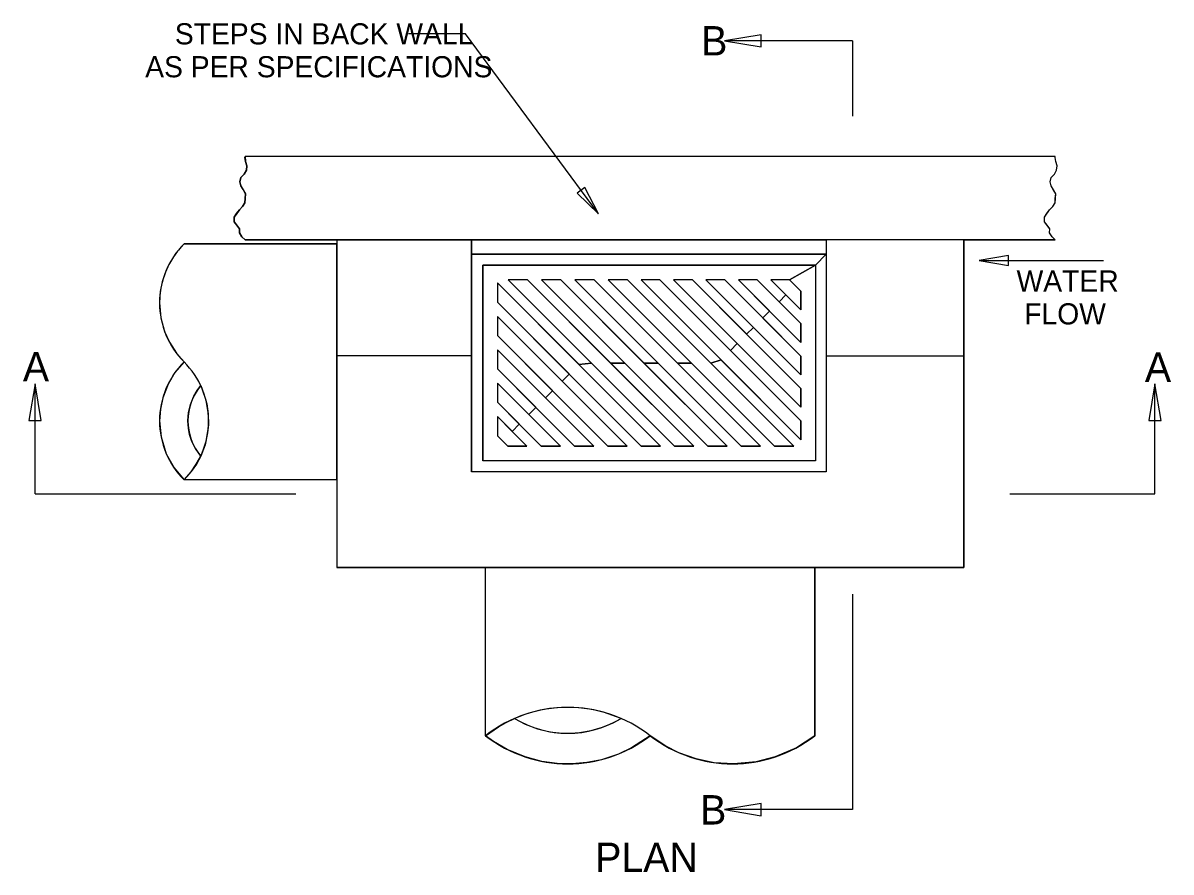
# Model space of a CAD drawing. Extents: x 1.2 to 16.5, y 0.6 to 10.3.
# Drawn here: x 1.252 to 6.139, y 6.63 to 10.245 of the extents above; entities that cross this region are included whole.
import ezdxf

# ---------------------------------------------------------------- set-up
doc = ezdxf.new("R2010")
doc.units = 0
for name, color, linetype in [('SD_P_Dimension Lines', 7, 'Continuous'), ('SD_P_Dimension Text', 7, 'Continuous'), ('SD_P_Prop Hidden Lines', 7, 'Continuous'), ('SD_P_Prop Object Lines', 7, 'Continuous'), ('SD_P_Shading', 7, 'Continuous'), ('SD_P_Subtitles', 7, 'Continuous')]:
    doc.layers.add(name, color=color, linetype=linetype)

msp = doc.modelspace()

# ---------------------------------------------------------------- linework, layer by layer
at = {"layer": 'SD_P_Dimension Lines'}
for p, q in [((3.1354, 10.1987), (2.8924, 10.1987)), ((3.7016, 9.4319), (3.1354, 10.1987)), ((4.3945, 10.1948), (4.2385, 10.1688)), ((4.7825, 10.1688), (4.2385, 10.1688)), ((4.2385, 10.1688), (4.3945, 10.1428)), ((4.3945, 10.1428), (4.3945, 10.1948)), ((4.7825, 10.1688), (4.7825, 9.8482)), ((5.4473, 9.2546), (5.3223, 9.2336)), ((5.4473, 9.2126), (5.4473, 9.2546)), ((5.3223, 9.2336), (5.4473, 9.2126)), ((5.3223, 9.2336), (5.8516, 9.2336)), ((1.3033, 8.7089), (1.2773, 8.5529)), ((1.3033, 8.2399), (1.3033, 8.7089)), ((1.3293, 8.5529), (1.3033, 8.7089)), ((6.0703, 8.7089), (6.0443, 8.5529)), ((6.0703, 8.2399), (6.0703, 8.7089)), ((6.0963, 8.5529), (6.0703, 8.7089)), ((1.2773, 8.5529), (1.3293, 8.5529)), ((6.0443, 8.5529), (6.0963, 8.5529)), ((1.3033, 8.2399), (2.4133, 8.2399)), ((5.4523, 8.2399), (6.0703, 8.2399)), ((4.7825, 7.813), (4.7825, 6.8961)), ((4.3945, 6.9221), (4.2385, 6.8961)), ((4.7825, 6.8961), (4.2385, 6.8961)), ((4.2385, 6.8961), (4.3945, 6.8701)), ((4.3945, 6.8701), (4.3945, 6.9221))]:
    msp.add_line(p, q, dxfattribs=at)
at = {"layer": 'SD_P_Prop Hidden Lines'}
for points in [[(2.1973, 9.3219), (2.1832, 9.334), (2.173, 9.3507), (2.1739, 9.3683), (2.1619, 9.3841), (2.1508, 9.3989), (2.1508, 9.4175), (2.161, 9.4332), (2.173, 9.449), (2.1869, 9.4629), (2.1962, 9.4787), (2.1971, 9.4982), (2.199, 9.5167), (2.1888, 9.5353), (2.1795, 9.5511), (2.1749, 9.5687), (2.1795, 9.5863), (2.1934, 9.6012), (2.2027, 9.6188), (2.2045, 9.6364), (2.199, 9.655), (2.1962, 9.6726), (2.1973, 9.6769)], [(5.6463, 9.3219), (5.6322, 9.334), (5.622, 9.3507), (5.6229, 9.3683), (5.6109, 9.3841), (5.5998, 9.3989), (5.5998, 9.4175), (5.61, 9.4332), (5.622, 9.449), (5.6359, 9.4629), (5.6452, 9.4787), (5.6461, 9.4982), (5.648, 9.5167), (5.6378, 9.5353), (5.6285, 9.5511), (5.6239, 9.5687), (5.6285, 9.5863), (5.6424, 9.6012), (5.6517, 9.6188), (5.6535, 9.6364), (5.648, 9.655), (5.6452, 9.6726), (5.6463, 9.6769)]]:
    msp.add_lwpolyline(points, dxfattribs=at)
at = {"layer": 'SD_P_Prop Object Lines'}
for p, q in [((5.6463, 9.6769), (2.1973, 9.6769)), ((1.9373, 9.3039), (2.5873, 9.3039)), ((5.6463, 9.3219), (2.1973, 9.3219)), ((2.5873, 9.3219), (2.5873, 7.9269)), ((3.1613, 9.3219), (3.1613, 8.3339)), ((4.6713, 9.3219), (4.6713, 8.3339)), ((5.2573, 9.3219), (5.2573, 7.9269)), ((4.6713, 9.2599), (3.1613, 9.2599)), ((4.6253, 9.2139), (3.2093, 9.2139)), ((3.2093, 9.2139), (3.2093, 8.3809)), ((4.6253, 9.2139), (4.6253, 8.3809)), ((3.3173, 9.1509), (4.0253, 8.4429)), ((3.3993, 9.1509), (3.3173, 9.1509)), ((3.3993, 9.1509), (4.1073, 8.4429)), ((3.4593, 9.1509), (4.1673, 8.4429)), ((3.5413, 9.1509), (3.4593, 9.1509)), ((3.5413, 9.1509), (4.2493, 8.4429)), ((3.6013, 9.1509), (4.3093, 8.4429)), ((3.6833, 9.1509), (3.6013, 9.1509)), ((3.6833, 9.1509), (4.3913, 8.4429)), ((3.7433, 9.1509), (4.4513, 8.4429)), ((3.8253, 9.1509), (3.7433, 9.1509)), ((3.8253, 9.1509), (4.5333, 8.4429)), ((3.8833, 9.1509), (4.5633, 8.4709)), ((3.9633, 9.1509), (3.8833, 9.1509)), ((3.9633, 9.1509), (4.5633, 8.5509)), ((4.0213, 9.1509), (4.5633, 8.6089)), ((4.1013, 9.1509), (4.0213, 9.1509)), ((4.1013, 9.1509), (4.5633, 8.6889)), ((4.1593, 9.1509), (4.5633, 8.7469)), ((4.2393, 9.1509), (4.1593, 9.1509)), ((4.2393, 9.1509), (4.5633, 8.8269)), ((4.2973, 9.1509), (4.5633, 8.8849)), ((4.3773, 9.1509), (4.2973, 9.1509)), ((4.3773, 9.1509), (4.5633, 8.9649)), ((4.4353, 9.1509), (4.5633, 9.0229)), ((4.5153, 9.1509), (4.4353, 9.1509)), ((4.5153, 9.1509), (4.5633, 9.1029)), ((3.2713, 9.1379), (3.9653, 8.4429)), ((3.2713, 9.1379), (3.2713, 9.0559)), ((4.5633, 9.1029), (4.5633, 9.0229)), ((3.2713, 9.0559), (3.8833, 8.4429)), ((3.2713, 8.9959), (3.8233, 8.4429)), ((3.2713, 8.9959), (3.2713, 8.9139)), ((4.5633, 8.9649), (4.5633, 8.8849)), ((3.2713, 8.9139), (3.7413, 8.4429)), ((3.2713, 8.8539), (3.6813, 8.4429)), ((3.2713, 8.8539), (3.2713, 8.7719)), ((3.1613, 8.8279), (2.5873, 8.8279)), ((4.5633, 8.8269), (4.5633, 8.7469)), ((4.6713, 8.8279), (5.2573, 8.8279)), ((3.2713, 8.7719), (3.5993, 8.4429)), ((3.2713, 8.7119), (3.5393, 8.4429)), ((3.2713, 8.7119), (3.2713, 8.6299)), ((4.5633, 8.6889), (4.5633, 8.6089)), ((3.2713, 8.6299), (3.4573, 8.4429)), ((3.2713, 8.5699), (3.3973, 8.4429)), ((3.2713, 8.5699), (3.2713, 8.4879)), ((4.5633, 8.5509), (4.5633, 8.4709)), ((3.2713, 8.4879), (3.3153, 8.4429)), ((3.3973, 8.4429), (3.3153, 8.4429)), ((3.5393, 8.4429), (3.4573, 8.4429)), ((3.6813, 8.4429), (3.5993, 8.4429)), ((3.8233, 8.4429), (3.7413, 8.4429)), ((3.9653, 8.4429), (3.8833, 8.4429)), ((4.1073, 8.4429), (4.0253, 8.4429)), ((4.2493, 8.4429), (4.1673, 8.4429)), ((4.3913, 8.4429), (4.3093, 8.4429)), ((4.5333, 8.4429), (4.4513, 8.4429)), ((4.6253, 8.3809), (3.2093, 8.3809)), ((4.6713, 8.3339), (3.1613, 8.3339)), ((1.9373, 8.3009), (2.5873, 8.3009)), ((5.2573, 7.9269), (2.5873, 7.9269)), ((3.2208, 7.2109), (3.2208, 7.9269)), ((4.6228, 7.2109), (4.6228, 7.9269))]:
    msp.add_line(p, q, dxfattribs=at)
for centre, radius, start, end in [((2.1871, 9.0529), 0.3541, 134.8561, 225.144), ((2.1871, 8.5509), 0.3541, 134.8561, 225.144), ((1.6876, 8.5509), 0.3541, 314.856, 45.144), ((2.1871, 8.5509), 0.2333, 139.998, 220.002), ((3.5713, 6.7605), 0.5707, 52.1085, 127.8915), ((3.5713, 7.6613), 0.4401, 238.9627, 301.0373), ((3.5713, 7.6613), 0.5707, 232.1085, 307.8915), ((4.2723, 7.6613), 0.5707, 232.1085, 307.8915)]:
    msp.add_arc(centre, radius, start, end, dxfattribs=at)
at = {"layer": 'SD_P_Shading'}
for p, q in [((3.6442, 9.5449), (3.6104, 9.52)), ((3.7016, 9.4319), (3.6442, 9.5449)), ((3.6104, 9.52), (3.7016, 9.4319))]:
    msp.add_line(p, q, dxfattribs=at)
for points in [[(4.6713, 9.3219), (4.6713, 8.3339), (3.1613, 8.3339), (3.1613, 9.3219), (2.5873, 9.3219), (2.5873, 7.9269), (5.2573, 7.9269), (5.2573, 9.3219), (5.6463, 9.3219), (5.6322, 9.334), (5.622, 9.3507), (5.6229, 9.3683), (5.5998, 9.3989), (5.5998, 9.4175), (5.622, 9.449), (5.6359, 9.4629), (5.6452, 9.4787), (5.648, 9.5167), (5.6285, 9.5511), (5.6239, 9.5687), (5.6285, 9.5863), (5.6424, 9.6012), (5.6517, 9.6188), (5.6535, 9.6364), (5.648, 9.655), (5.6452, 9.6726), (5.6463, 9.6769), (2.1973, 9.6769), (2.199, 9.655), (2.2045, 9.6364), (2.2027, 9.6188), (2.1934, 9.6012), (2.1795, 9.5863), (2.1749, 9.5687), (2.1795, 9.5511), (2.199, 9.5167), (2.1962, 9.4787), (2.1869, 9.4629), (2.173, 9.449), (2.1508, 9.4175), (2.1508, 9.3989), (2.1739, 9.3683), (2.173, 9.3507), (2.1832, 9.334), (2.1973, 9.3219)], [(2.5873, 9.3039), (1.9373, 9.3039), (1.91, 9.2734), (1.8927, 9.2496), (1.873, 9.2165), (1.8581, 9.1838), (1.8445, 9.1426), (1.8364, 9.1023), (1.833, 9.0529), (1.8387, 8.9895), (1.8544, 8.9317), (1.8751, 8.8854), (1.9047, 8.8392), (1.9373, 8.8019), (1.8989, 8.7567), (1.8694, 8.7073), (1.8468, 8.6488), (1.8365, 8.6005), (1.833, 8.5509), (1.8395, 8.483), (1.8619, 8.4107), (1.8947, 8.3512), (1.9373, 8.2999), (1.9678, 8.3345), (1.9896, 8.3662), (2.0083, 8.4009), (1.9858, 8.4328), (1.9706, 8.4638), (1.9611, 8.4928), (1.9558, 8.5196), (1.9537, 8.5509), (1.9564, 8.5865), (1.9645, 8.621), (1.9785, 8.6556), (1.9933, 8.6809), (2.0083, 8.7009), (2.0222, 8.6667), (2.034, 8.6241), (2.0404, 8.5805), (2.0413, 8.5348), (2.0379, 8.4994), (2.0268, 8.4494), (2.0083, 8.4009), (1.99, 8.3668), (1.9681, 8.3349), (1.9373, 8.3009), (2.5873, 8.3009)], [(3.1613, 9.2599), (4.6713, 9.2599), (4.6253, 9.2139), (4.6253, 8.3809), (3.2093, 8.3809), (3.2093, 9.2139), (4.6253, 9.2139), (4.6713, 9.2599), (4.6713, 8.3339), (3.1613, 8.3339)], [(3.2093, 9.2139), (4.6253, 9.2139), (4.5153, 9.1509), (4.4353, 9.1509), (4.4993, 9.0869), (4.4703, 9.0579), (4.3773, 9.1509), (4.2973, 9.1509), (4.4303, 9.0179), (4.4013, 8.9889), (4.2393, 9.1509), (4.1593, 9.1509), (4.3613, 8.9489), (4.3323, 8.9199), (4.1013, 9.1509), (4.0213, 9.1509), (4.2923, 8.8799), (4.2633, 8.8509), (3.9633, 9.1509), (3.8833, 9.1509), (4.2233, 8.8109), (4.1793, 8.7969), (3.8253, 9.1509), (3.7433, 9.1509), (4.0973, 8.7969), (4.0373, 8.7969), (3.6833, 9.1509), (3.6013, 9.1509), (3.9553, 8.7969), (3.8953, 8.7969), (3.5413, 9.1509), (3.4593, 9.1509), (3.8133, 8.7969), (3.7533, 8.7969), (3.3993, 9.1509), (3.3173, 9.1509), (3.6713, 8.7969), (3.6183, 8.7904), (3.2713, 9.1379), (3.2713, 9.0559), (3.5773, 8.7494), (3.5473, 8.7194), (3.2713, 8.9959), (3.2713, 8.9139), (3.5063, 8.6784), (3.4763, 8.6484), (3.2713, 8.8539), (3.2713, 8.7719), (3.4353, 8.6074), (3.4053, 8.5774), (3.2713, 8.7119), (3.2713, 8.6299), (3.3643, 8.5364), (3.3343, 8.5064), (3.2713, 8.5699), (3.2713, 8.4879), (3.3153, 8.4429), (3.3973, 8.4429), (3.3343, 8.5064), (3.3643, 8.5364), (3.4573, 8.4429), (3.5393, 8.4429), (3.4053, 8.5774), (3.4353, 8.6074), (3.5993, 8.4429), (3.6813, 8.4429), (3.4763, 8.6484), (3.5063, 8.6784), (3.7413, 8.4429), (3.8233, 8.4429), (3.5473, 8.7194), (3.5773, 8.7494), (3.8833, 8.4429), (3.9653, 8.4429), (3.6183, 8.7904), (3.6713, 8.7969), (4.0253, 8.4429), (4.1073, 8.4429), (3.7533, 8.7969), (3.8133, 8.7969), (4.1673, 8.4429), (4.2493, 8.4429), (3.8953, 8.7969), (3.9553, 8.7969), (4.3093, 8.4429), (4.3913, 8.4429), (4.0373, 8.7969), (4.0973, 8.7969), (4.4513, 8.4429), (4.5333, 8.4429), (4.1793, 8.7969), (4.2233, 8.8109), (4.5633, 8.4709), (4.5633, 8.5509), (4.2633, 8.8509), (4.2923, 8.8799), (4.5633, 8.6089), (4.5633, 8.6889), (4.3323, 8.9199), (4.3613, 8.9489), (4.5633, 8.7469), (4.5633, 8.8269), (4.4013, 8.9889), (4.4303, 9.0179), (4.5633, 8.8849), (4.5633, 8.9649), (4.4703, 9.0579), (4.4993, 9.0869), (4.5633, 9.0229), (4.5633, 9.1029), (4.5153, 9.1509), (4.6253, 9.2139), (4.6253, 8.3809), (3.2093, 8.3809)], [(4.6228, 7.9269), (4.6228, 7.2109), (4.5444, 7.1596), (4.454, 7.1203), (4.3733, 7.0996), (4.2774, 7.0906), (4.1938, 7.096), (4.1175, 7.112), (4.0443, 7.1381), (3.9888, 7.166), (3.9218, 7.2109), (3.8416, 7.1587), (3.7865, 7.1327), (3.7138, 7.1087), (3.6516, 7.0963), (3.59, 7.0909), (3.5261, 7.0924), (3.4605, 7.1015), (3.3898, 7.1202), (3.3134, 7.1522), (3.2544, 7.1867), (3.2208, 7.2109), (3.2758, 7.2488), (3.3083, 7.267), (3.3444, 7.2842), (3.3901, 7.2602), (3.4422, 7.2405), (3.495, 7.2278), (3.5471, 7.2218), (3.5836, 7.2213), (3.6203, 7.2239), (3.6708, 7.2325), (3.7192, 7.2467), (3.764, 7.2656), (3.7982, 7.2842), (3.7226, 7.3108), (3.682, 7.3204), (3.6368, 7.3275), (3.5965, 7.3307), (3.5436, 7.3306), (3.4932, 7.3259), (3.454, 7.319), (3.4045, 7.3063), (3.3713, 7.295), (3.3232, 7.2741), (3.2868, 7.255), (3.2567, 7.2356), (3.2276, 7.2156), (3.2208, 7.2109), (3.2208, 7.9269)]]:
    msp.add_lwpolyline(points, close=True, dxfattribs=at)

# ---------------------------------------------------------------- texts
at = {"layer": 'SD_P_Dimension Text'}
for s, height, p in [('STEPS IN BACK WALL', 0.09, (1.8982, 10.1534)), ('B', 0.125, (4.1387, 10.1063)), ('AS PER SPECIFICATIONS', 0.09, (1.772, 10.0134)), ('WATER', 0.09, (5.4814, 9.1015)), ('FLOW', 0.09, (5.514, 8.9615)), ('A', 0.125, (1.2514, 8.7192)), ('A', 0.125, (6.0277, 8.7171)), ('B', 0.125, (4.1343, 6.8328))]:
    msp.add_text(s, height=height, dxfattribs=at).set_placement(p)
at = {"layer": 'SD_P_Subtitles'}
msp.add_text('PLAN', height=0.125, dxfattribs=at).set_placement((3.6876, 6.6305))

doc.saveas('drawing.dxf')
